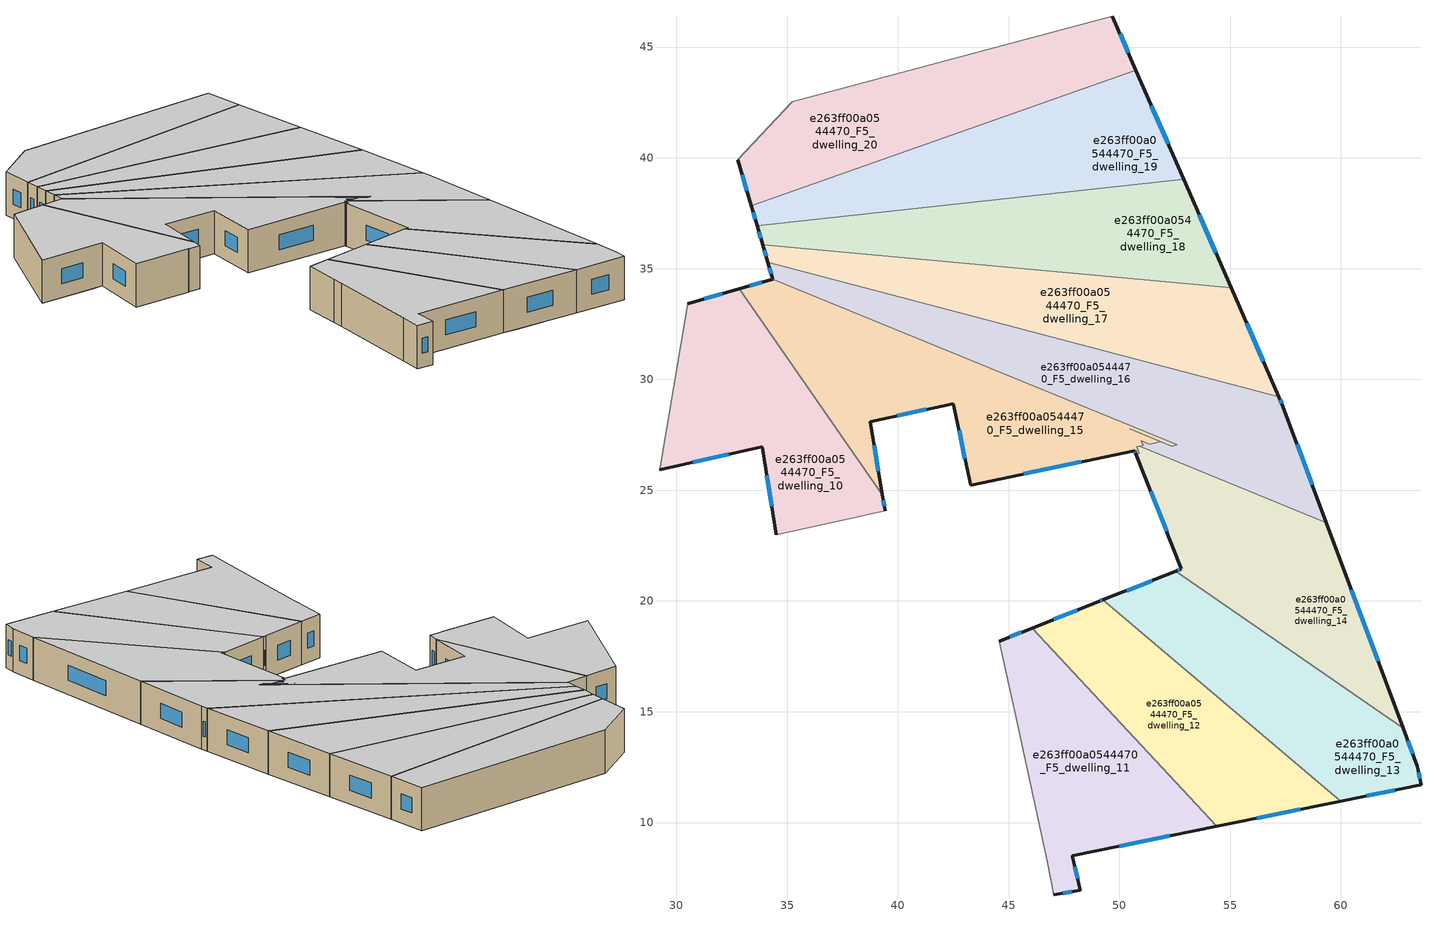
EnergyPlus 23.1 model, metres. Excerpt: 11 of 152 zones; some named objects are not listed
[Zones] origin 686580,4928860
e263ff00a0544470_F5_dwelling_10
 floor to e263ff00a0544470_F4_dwelling_16 (EU_floor_Construction): 36.65,28.6 39.3,24.79 39.42,24.07 38.58,23.88 38.54,23.88 34.51,22.99 33.87,26.97 33.19,26.82 32.97,27.62 z15
 floor to e263ff00a0544470_F4_dwelling_5 (EU_floor_Construction): 32.35,33.94 33.96,27.88 29.37,26.66 30.52,33.41 z15
 floor to e263ff00a0544470_F4_dwelling_4 (EU_floor_Construction): 32.83,34.08 36.65,28.6 33.96,27.88 32.35,33.94 z15
 floor to e263ff00a0544470_F4_dwelling_17 (EU_floor_Construction): 32.97,27.62 33.19,26.82 29.25,25.93 29.37,26.66 z15
 wall outside (EU_wall_Construction): 39.42,24.07 39.3,24.79 / 29.24,25.93 33.87,26.97 34.51,22.99 / 32.83,34.08 30.52,33.41 z15:18
 wall to e263ff00a0544470_F5_dwelling_15 (EU_wall_Construction): 39.3,24.79 32.83,34.08 z15:18
 wall adiabatic (EU_wall_Construction): 34.51,22.99 38.54,23.88 38.59,23.89 39.42,24.07 z15:18
 wall to e263ff00a0544470_F5_dwelling_7 (EU_wall_Construction): 30.52,33.41 29.24,25.93 z15:18
 window (EU_Window_Construction): 39.38,24.3 39.34,24.56 / 34.08,25.68 34.31,24.28 / 30.75,26.27 32.37,26.63 / 32.08,33.86 31.27,33.63 z15.98:17.02
 ceiling to e263ff00a0544470_F6_dwelling_10 (EU_floor_Construction): 39.42,24.07 39.3,24.79 32.83,34.08 30.52,33.41 29.24,25.93 33.87,26.97 34.51,22.99 38.54,23.88 38.59,23.89 z18
e263ff00a0544470_F5_dwelling_11
 floor to e263ff00a0544470_F4_dwelling_15 (EU_floor_Construction): 51.18,13.28 52.21,9.38 47.87,8.5 48.23,6.95 47.05,6.74 46.74,8.26 45.3,14.9 45.12,15.72 44.57,18.19 46.06,18.78 z15
 floor to e263ff00a0544470_F4_dwelling_14 (EU_floor_Construction): 51.18,13.28 54.39,9.83 52.21,9.38 z15
 wall outside (EU_wall_Construction): 46.06,18.78 44.57,18.19 / 47.05,6.74 48.23,6.95 47.87,8.5 54.39,9.83 z15:18
 wall adiabatic (EU_wall_Construction): 44.57,18.19 45.12,15.72 45.3,14.9 46.74,8.26 47.05,6.74 z15:18
 wall to e263ff00a0544470_F5_dwelling_12 (EU_wall_Construction): 54.39,9.83 46.06,18.78 z15:18
 window (EU_Window_Construction): 45.57,18.59 45.06,18.38 / 49.99,8.93 52.27,9.4 / 48.12,7.45 47.99,8 / 47.43,6.81 47.85,6.88 z15.98:17.02
 ceiling to e263ff00a0544470_F6_dwelling_11 (EU_floor_Construction): 54.39,9.83 46.06,18.78 44.57,18.19 45.12,15.72 45.3,14.9 46.74,8.26 47.05,6.74 48.23,6.95 47.87,8.5 z18
e263ff00a0544470_F5_dwelling_12
 floor to e263ff00a0544470_F4_dwelling_14 (EU_floor_Construction): 53.83,16.17 55.46,10.05 54.39,9.83 51.18,13.28 49.41,19.91 z15
 floor to e263ff00a0544470_F4_dwelling_15 (EU_floor_Construction): 49.41,19.91 51.18,13.28 46.06,18.78 49.25,20.04 z15
 floor to e263ff00a0544470_F4_dwelling_13 (EU_floor_Construction): 55.71,14.58 56.84,10.33 55.46,10.05 53.83,16.17 z15
 floor to e263ff00a0544470_F4_dwelling_12 (EU_floor_Construction): 59.68,11.23 59.76,10.92 56.84,10.33 55.71,14.58 z15
 floor to e263ff00a0544470_F4_dwelling_11 (EU_floor_Construction): 59.98,10.97 59.76,10.92 59.68,11.23 z15
 wall outside (EU_wall_Construction): 49.25,20.04 49.09,19.98 46.06,18.78 / 54.39,9.83 59.98,10.97 z15:18
 wall to e263ff00a0544470_F5_dwelling_13 (EU_wall_Construction): 59.98,10.97 49.25,20.04 z15:18
 window (EU_Window_Construction): 49.2,20.02 49.15,20 / 56.21,10.2 58.16,10.6 / 48.11,19.59 47.04,19.17 z15.98:17.02
 ceiling to e263ff00a0544470_F6_dwelling_12 (EU_floor_Construction): 59.98,10.97 49.25,20.04 49.09,19.98 46.06,18.78 54.39,9.83 z18
e263ff00a0544470_F5_dwelling_13
 floor to e263ff00a0544470_F4_dwelling_12 (EU_floor_Construction): 57.98,17.6 59.68,11.23 55.71,14.58 54.22,20.2 z15
 floor to e263ff00a0544470_F4_dwelling_11 (EU_floor_Construction): 62.81,14.26 63.45,12.54 63.61,11.71 59.98,10.97 59.68,11.23 57.98,17.6 z15
 floor to e263ff00a0544470_F4_dwelling_14 (EU_floor_Construction): 52.46,21.31 53.83,16.17 49.41,19.91 49.36,20.09 z15
 floor to e263ff00a0544470_F4_dwelling_15 (EU_floor_Construction): 49.36,20.09 49.41,19.91 49.25,20.04 z15
 floor to e263ff00a0544470_F4_dwelling_13 (EU_floor_Construction): 54.22,20.2 55.71,14.58 53.83,16.17 52.46,21.31 52.55,21.35 z15
 wall outside (EU_wall_Construction): 59.98,10.97 63.61,11.71 63.45,12.54 62.81,14.26 / 52.55,21.35 49.25,20.04 z15:18
 wall to e263ff00a0544470_F5_dwelling_14 (EU_wall_Construction): 62.81,14.26 52.55,21.35 z15:18
 window (EU_Window_Construction): 63.24,13.1 63.02,13.7 / 63.56,11.98 63.51,12.27 / 61.16,11.21 62.43,11.47 / 51.48,20.92 50.32,20.47 z15.98:17.02
 ceiling to e263ff00a0544470_F6_dwelling_13 (EU_floor_Construction): 63.61,11.71 63.45,12.54 62.81,14.26 52.55,21.35 49.25,20.04 59.98,10.97 z18
e263ff00a0544470_F5_dwelling_14
 floor to e263ff00a0544470_F4_dwelling_11 (EU_floor_Construction): 59.35,23.53 62.81,14.26 57.98,17.6 56.04,24.89 z15
 floor to e263ff00a0544470_F4_dwelling_12 (EU_floor_Construction): 56.04,24.89 57.98,17.6 54.22,20.2 52.59,26.3 z15
 floor to e263ff00a0544470_F4_dwelling_13 (EU_floor_Construction): 52.59,26.3 54.22,20.2 52.55,21.35 52.8,21.45 50.74,26.65 50.89,26.68 50.78,26.96 50.91,26.99 z15
 wall outside (EU_wall_Construction): 50.74,26.65 52.8,21.45 52.55,21.35 / 62.81,14.26 59.35,23.53 z15:18
 wall to e263ff00a0544470_F5_dwelling_15 (EU_wall_Construction): 50.91,26.99 50.78,26.96 50.89,26.68 50.74,26.65 z15:18
 wall to e263ff00a0544470_F5_dwelling_16 (EU_wall_Construction): 59.35,23.53 50.91,26.99 z15:18
 window (EU_Window_Construction): 51.41,24.96 52.13,23.14 / 61.68,17.28 60.47,20.51 / 52.72,21.42 52.63,21.38 z15.98:17.02
 ceiling to e263ff00a0544470_F6_dwelling_14 (EU_floor_Construction): 62.81,14.26 59.35,23.53 50.91,26.99 50.78,26.96 50.89,26.68 50.74,26.65 52.8,21.45 52.55,21.35 z18
e263ff00a0544470_F5_dwelling_15
 floor to e263ff00a0544470_F4_dwelling_13 (EU_floor_Construction): 50.46,27.76 51.86,27.19 51.34,27.08 51,27.22 51.07,27.02 50.78,26.96 50.89,26.68 50.74,26.65 50.68,26.79 44.31,25.45 43.02,30.3 44.03,30.57 52.36,27.15 52.4,27 52.36,26.99 z15
 floor to e263ff00a0544470_F4_dwelling_16 (EU_floor_Construction): 44.03,30.57 43.02,30.3 44.31,25.45 43.28,25.23 42.51,28.91 38.75,28.09 39.3,24.79 36.65,28.6 38.74,29.16 38.68,29.4 42.56,30.43 42.63,30.19 z15
 floor to e263ff00a0544470_F4_dwelling_2 (EU_floor_Construction): 44.02,30.57 42.63,30.19 42.34,31.25 z15
 floor to e263ff00a0544470_F4_dwelling_3 (EU_floor_Construction): 42.34,31.25 42.56,30.43 38.68,29.4 37.68,33.17 z15
 floor to e263ff00a0544470_F4_dwelling_4 (EU_floor_Construction): 37.68,33.17 38.74,29.16 36.65,28.6 32.83,34.08 34.35,34.52 34.35,34.53 z15
 floor to e263ff00a0544470_F4_dwelling_12 (EU_floor_Construction): 52.62,27.04 52.4,27 52.36,27.14 z15
 wall outside (EU_wall_Construction): 34.35,34.53 34.35,34.52 32.83,34.08 / 39.3,24.79 38.75,28.09 42.51,28.91 43.28,25.23 50.68,26.79 50.74,26.65 z15:18
 wall to e263ff00a0544470_F5_dwelling_16 (EU_wall_Construction): 52.36,26.99 52.62,27.04 34.35,34.53 / 52.36,26.99 50.46,27.76 / 50.91,26.99 51.07,27.02 51,27.22 51.34,27.08 51.86,27.19 50.46,27.76 z15:18
 window (EU_Window_Construction): 50.7,26.74 50.72,26.69 / 45.69,25.74 48.28,26.28 / 42.76,27.71 43.03,26.43 / 39.98,28.36 41.29,28.64 / 39.13,25.86 38.93,27.02 / 33.86,34.38 33.33,34.22 z15.98:17.02
 ceiling to e263ff00a0544470_F6_dwelling_15 (EU_floor_Construction): 52.36,26.99 52.62,27.04 34.35,34.53 34.35,34.52 32.83,34.08 39.3,24.79 38.75,28.09 42.51,28.91 43.28,25.23 50.68,26.79 50.74,26.65 50.89,26.68 50.78,26.96 51.07,27.02 51,27.22 51.34,27.08 51.86,27.19 50.46,27.76 z18
e263ff00a0544470_F5_dwelling_16
 floor to e263ff00a0544470_F4_dwelling_2 (EU_floor_Construction): 46.28,32.1 46.51,31.23 44.02,30.57 42.34,31.25 41.81,33.27 z15
 floor to e263ff00a0544470_F4_dwelling_11 (EU_floor_Construction): 57.38,28.79 59.35,23.53 56.04,24.89 54.7,29.88 57.19,29.23 z15
 floor to e263ff00a0544470_F4_dwelling_13 (EU_floor_Construction): 51.4,30.75 52.36,27.15 44.03,30.57 48.04,31.63 z15; 52.4,27 52.59,26.3 50.91,26.99 51.07,27.02 51,27.22 51.34,27.08 51.86,27.19 51.23,27.45 52.36,26.99 z15
 floor to e263ff00a0544470_F4_dwelling_12 (EU_floor_Construction): 54.7,29.88 56.04,24.89 52.59,26.3 52.4,27 52.62,27.04 52.36,27.15 51.4,30.75 z15
 floor to e263ff00a0544470_F4_dwelling_1 (EU_floor_Construction): 48.04,31.63 46.51,31.23 46.28,32.1 z15
 floor to e263ff00a0544470_F4_dwelling_3 (EU_floor_Construction): 41.81,33.27 42.34,31.25 37.68,33.17 37.34,34.45 z15
 floor to e263ff00a0544470_F4_dwelling_4 (EU_floor_Construction): 37.34,34.45 37.68,33.17 34.35,34.53 34.13,35.29 z15
 wall outside (EU_wall_Construction): 34.13,35.29 34.35,34.53 / 59.35,23.53 57.38,28.79 57.19,29.23 z15:18
 wall to e263ff00a0544470_F5_dwelling_17 (EU_wall_Construction): 57.19,29.23 34.13,35.29 z15:18
 window (EU_Window_Construction): 34.2,35.04 34.28,34.78 / 57.32,28.93 57.25,29.09 / 58.71,25.24 58.02,27.08 z15.98:17.02
 ceiling to e263ff00a0544470_F6_dwelling_16 (EU_floor_Construction): 59.35,23.53 57.38,28.79 57.19,29.23 34.13,35.29 34.35,34.53 52.62,27.04 52.36,26.99 50.46,27.77 51.86,27.19 51.34,27.08 51,27.22 51.07,27.02 50.91,26.99 z18
e263ff00a0544470_F5_dwelling_17
 floor to e263ff00a0544470_F4_dwelling_3 (EU_floor_Construction): 41.24,35.41 41.81,33.27 37.34,34.45 36.97,35.8 z15
 floor to e263ff00a0544470_F4_dwelling_0 (EU_floor_Construction): 55.05,34.13 55.29,33.57 50.39,32.26 49.76,34.62 z15
 floor to e263ff00a0544470_F4_dwelling_4 (EU_floor_Construction): 36.97,35.8 37.34,34.45 34.13,35.29 33.89,36.09 z15
 floor to e263ff00a0544470_F4_dwelling_1 (EU_floor_Construction): 49.76,34.62 50.39,32.26 48.04,31.63 46.28,32.1 45.5,35.01 z15
 floor adiabatic (EU_floor_Construction): 45.5,35.01 46.28,32.1 41.81,33.27 41.24,35.41 z15; 55.29,33.57 53.83,33.18 54.7,29.88 48.04,31.63 z15
 floor to e263ff00a0544470_F4_dwelling_11 (EU_floor_Construction): 55.29,33.57 57.19,29.23 54.7,29.88 53.83,33.18 z15
 wall outside (EU_wall_Construction): 33.89,36.09 34.13,35.29 / 57.19,29.23 55.05,34.13 z15:18
 wall to e263ff00a0544470_F5_dwelling_18 (EU_wall_Construction): 55.05,34.13 33.89,36.09 z15:18
 window (EU_Window_Construction): 33.97,35.83 34.05,35.55 / 56.49,30.82 55.74,32.53 z15.98:17.02
 ceiling to e263ff00a0544470_F6_dwelling_17 (EU_floor_Construction): 57.19,29.23 55.05,34.13 33.89,36.09 34.13,35.29 z18
e263ff00a0544470_F5_dwelling_18
 floor to e263ff00a0544470_F4_dwelling_0 (EU_floor_Construction): 52.9,39.04 55.05,34.13 49.76,34.62 48.7,38.58 z15
 floor to e263ff00a0544470_F4_dwelling_1 (EU_floor_Construction): 48.7,38.58 49.76,34.62 45.5,35.01 44.67,38.14 z15
 floor to e263ff00a0544470_F4_dwelling_2 (EU_floor_Construction): 44.67,38.14 45.5,35.01 41.24,35.41 40.63,37.69 z15
 floor to e263ff00a0544470_F4_dwelling_3 (EU_floor_Construction): 40.63,37.69 41.24,35.41 36.97,35.8 36.59,37.25 z15
 floor to e263ff00a0544470_F4_dwelling_4 (EU_floor_Construction): 36.59,37.25 36.97,35.8 33.89,36.09 33.65,36.93 z15
 wall outside (EU_wall_Construction): 33.65,36.93 33.89,36.09 / 55.05,34.13 52.9,39.04 z15:18
 wall to e263ff00a0544470_F5_dwelling_19 (EU_wall_Construction): 52.9,39.04 33.65,36.93 z15:18
 window (EU_Window_Construction): 33.73,36.66 33.81,36.36 / 54.35,35.72 53.6,37.44 z15.98:17.02
 ceiling to e263ff00a0544470_F6_dwelling_18 (EU_floor_Construction): 55.05,34.13 52.9,39.04 33.65,36.93 33.89,36.09 z18
e263ff00a0544470_F5_dwelling_19
 floor to e263ff00a0544470_F4_dwelling_1 (EU_floor_Construction): 47.57,42.83 48.7,38.58 44.67,38.14 43.77,41.49 z15
 floor to e263ff00a0544470_F4_dwelling_0 (EU_floor_Construction): 50.75,43.95 52.9,39.04 48.7,38.58 47.57,42.83 z15
 floor to e263ff00a0544470_F4_dwelling_2 (EU_floor_Construction): 43.77,41.49 44.67,38.14 40.63,37.69 39.97,40.15 z15
 floor to e263ff00a0544470_F4_dwelling_4 (EU_floor_Construction): 36.17,38.81 36.59,37.25 33.65,36.93 33.38,37.83 z15
 floor to e263ff00a0544470_F4_dwelling_3 (EU_floor_Construction): 39.97,40.15 40.63,37.69 36.59,37.25 36.17,38.81 z15
 wall outside (EU_wall_Construction): 33.38,37.83 33.65,36.93 / 52.9,39.04 50.75,43.95 z15:18
 wall to e263ff00a0544470_F5_dwelling_20 (EU_wall_Construction): 50.75,43.95 33.38,37.83 z15:18
 window (EU_Window_Construction): 33.47,37.54 33.56,37.22 / 52.2,40.64 51.45,42.35 z15.98:17.02
 ceiling to e263ff00a0544470_F6_dwelling_19 (EU_floor_Construction): 52.9,39.04 50.75,43.95 33.38,37.83 33.65,36.93 z18
e263ff00a0544470_F5_dwelling_20
 floor to e263ff00a0544470_F4_dwelling_4 (EU_floor_Construction): 35.19,42.49 36.17,38.81 33.38,37.83 32.77,39.91 z15
 floor to e263ff00a0544470_F4_dwelling_3 (EU_floor_Construction): 39.06,43.56 39.97,40.15 36.17,38.81 35.19,42.49 35.23,42.54 z15
 floor to e263ff00a0544470_F4_dwelling_0 (EU_floor_Construction): 49.68,46.39 50.75,43.95 47.57,42.83 46.83,45.63 z15
 floor to e263ff00a0544470_F4_dwelling_2 (EU_floor_Construction): 42.94,44.59 43.77,41.49 39.97,40.15 39.06,43.56 z15
 floor to e263ff00a0544470_F4_dwelling_1 (EU_floor_Construction): 46.83,45.63 47.57,42.83 43.77,41.49 42.94,44.59 z15
 wall outside (EU_wall_Construction): 32.77,39.91 33.38,37.83 / 50.75,43.95 49.68,46.39 z15:18
 wall to e263ff00a0544470_F5_dwelling_0 (EU_wall_Construction): 35.23,42.54 32.77,39.91 z15:18
 wall adiabatic (EU_wall_Construction): 49.68,46.39 35.23,42.54 z15:18
 window (EU_Window_Construction): 32.97,39.23 33.18,38.51 / 50.4,44.75 50.03,45.6 z15.98:17.02
 ceiling to e263ff00a0544470_F6_dwelling_20 (EU_floor_Construction): 50.75,43.95 49.68,46.39 35.23,42.54 32.77,39.91 33.38,37.83 z18
[Building]
EU S2 Campaign: North Axis=0; Terrain=City; Solar Distribution=FullExterior
[Site:Location]
Bologna: Latitude=44.5; Longitude=11.25; Time Zone=1; Elevation=37
[SizingPeriod:WeatherFileDays]
AnnualSizingPeriod: Begin Month=1; Begin Day of Month=1; End Month=12; End Day of Month=31; Day of Week for Start Day=Monday; Use Weather File Daylight Saving Period=No; Use Weather File Rain and Snow Indicators=No
[MATERIAL]
EU_InternalMass_Material: Roughness=MediumRough; Thickness=0.1; Conductivity=1; Density=1800; Specific Heat=900; Thermal Absorptance=0.9; Solar Absorptance=0.7; Visible Absorptance=0.7
[MATERIAL:NOMASS] Roughness=MediumRough; Thermal Absorptance=0.9; Solar Absorptance=0.7; Visible Absorptance=0.7
Name | Thermal Resistance
EU_wall_NoMass | 0.905828
EU_floor_NoMass | 0.67114
[WINDOWMATERIAL:SIMPLEGLAZINGSYSTEM]
EU_Window_SimpleGlazing: UFactor=4.52486; Solar Heat Gain Coefficient=0.85; Visible Transmittance=0.85
[CONSTRUCTION]
EU_wall_Construction: EU_wall_NoMass
EU_floor_Construction: EU_floor_NoMass
EU_Window_Construction: EU_Window_SimpleGlazing
EU_InternalMass_Construction: EU_InternalMass_Material
[ZONE] Type=1; Multiplier=1; Ceiling Height=autocalculate; Floor Area=autocalculate; Part of Total Floor Area=Yes
Name | Volume
e263ff00a0544470_F5_dwelling_10 | 166.035
e263ff00a0544470_F5_dwelling_11 | 151.511
e263ff00a0544470_F5_dwelling_12 | 153.279
e263ff00a0544470_F5_dwelling_13 | 161.728
e263ff00a0544470_F5_dwelling_14 | 168.712
e263ff00a0544470_F5_dwelling_15 | 197.116
e263ff00a0544470_F5_dwelling_16 | 191.826
e263ff00a0544470_F5_dwelling_17 | 174.618
e263ff00a0544470_F5_dwelling_18 | 174.612
e263ff00a0544470_F5_dwelling_19 | 174.643
e263ff00a0544470_F5_dwelling_20 | 174.598
[INTERNALMASS] Construction=EU_InternalMass_Construction
Name | Zone or ZoneList | Surface Area
e263ff00a0544470_F5_dwelling_10_EU_InternalMass | e263ff00a0544470_F5_dwelling_10 | 55.3426
e263ff00a0544470_F5_dwelling_11_EU_InternalMass | e263ff00a0544470_F5_dwelling_11 | 50.5046
e263ff00a0544470_F5_dwelling_12_EU_InternalMass | e263ff00a0544470_F5_dwelling_12 | 51.0924
e263ff00a0544470_F5_dwelling_13_EU_InternalMass | e263ff00a0544470_F5_dwelling_13 | 53.908
e263ff00a0544470_F5_dwelling_14_EU_InternalMass | e263ff00a0544470_F5_dwelling_14 | 56.2349
e263ff00a0544470_F5_dwelling_15_EU_InternalMass | e263ff00a0544470_F5_dwelling_15 | 65.7044
e263ff00a0544470_F5_dwelling_16_EU_InternalMass | e263ff00a0544470_F5_dwelling_16 | 63.9426
e263ff00a0544470_F5_dwelling_17_EU_InternalMass | e263ff00a0544470_F5_dwelling_17 | 58.2062
e263ff00a0544470_F5_dwelling_18_EU_InternalMass | e263ff00a0544470_F5_dwelling_18 | 58.2036
e263ff00a0544470_F5_dwelling_19_EU_InternalMass | e263ff00a0544470_F5_dwelling_19 | 58.2146
e263ff00a0544470_F5_dwelling_20_EU_InternalMass | e263ff00a0544470_F5_dwelling_20 | 58.1995
[OTHEREQUIPMENT] Fuel Type=Electricity; Design Level Calculation Method=Watts/Area; Power per Zone Floor Area=1; Fraction Latent=0; Fraction Radiant=0; Fraction Lost=0; Carbon Dioxide Generation Rate=0; EndUse Subcategory=EU_Step8_InternalGains
Name | Zone or ZoneList or Space or SpaceList | Schedule
EU_Step8_InternalGain_e263ff00a0544470_F5_dwelling_10_f000 | e263ff00a0544470_F5_dwelling_10 | EU_Step8_GainSchedule_e263ff00a0544470_F5_dwelling_10_f000
EU_Step8_InternalGain_e263ff00a0544470_F5_dwelling_11_f000 | e263ff00a0544470_F5_dwelling_11 | EU_Step8_GainSchedule_e263ff00a0544470_F5_dwelling_11_f000
EU_Step8_InternalGain_e263ff00a0544470_F5_dwelling_12_f000 | e263ff00a0544470_F5_dwelling_12 | EU_Step8_GainSchedule_e263ff00a0544470_F5_dwelling_12_f000
EU_Step8_InternalGain_e263ff00a0544470_F5_dwelling_13_f000 | e263ff00a0544470_F5_dwelling_13 | EU_Step8_GainSchedule_e263ff00a0544470_F5_dwelling_13_f000
EU_Step8_InternalGain_e263ff00a0544470_F5_dwelling_14_f000 | e263ff00a0544470_F5_dwelling_14 | EU_Step8_GainSchedule_e263ff00a0544470_F5_dwelling_14_f000
EU_Step8_InternalGain_e263ff00a0544470_F5_dwelling_15_f000 | e263ff00a0544470_F5_dwelling_15 | EU_Step8_GainSchedule_e263ff00a0544470_F5_dwelling_15_f000
EU_Step8_InternalGain_e263ff00a0544470_F5_dwelling_16_f000 | e263ff00a0544470_F5_dwelling_16 | EU_Step8_GainSchedule_e263ff00a0544470_F5_dwelling_16_f000
EU_Step8_InternalGain_e263ff00a0544470_F5_dwelling_17_f000 | e263ff00a0544470_F5_dwelling_17 | EU_Step8_GainSchedule_e263ff00a0544470_F5_dwelling_17_f000
EU_Step8_InternalGain_e263ff00a0544470_F5_dwelling_18_f000 | e263ff00a0544470_F5_dwelling_18 | EU_Step8_GainSchedule_e263ff00a0544470_F5_dwelling_18_f000
EU_Step8_InternalGain_e263ff00a0544470_F5_dwelling_19_f000 | e263ff00a0544470_F5_dwelling_19 | EU_Step8_GainSchedule_e263ff00a0544470_F5_dwelling_19_f000
EU_Step8_InternalGain_e263ff00a0544470_F5_dwelling_20_f000 | e263ff00a0544470_F5_dwelling_20 | EU_Step8_GainSchedule_e263ff00a0544470_F5_dwelling_20_f000
[ZONEVENTILATION:DESIGNFLOWRATE] Schedule=EU_AlwaysOn; Design Flow Rate Calculation Method=AirChanges/Hour; Air Changes per Hour=0.73129; Ventilation Type=Natural; Fan Pressure Rise=0; Fan Total Efficiency=1; Constant Term Coefficient=1; Temperature Term Coefficient=0; Velocity Term Coefficient=0; Velocity Squared Term Coefficient=0; Minimum Indoor Temperature=-100; Maximum Indoor Temperature=100; Delta Temperature=-100; Minimum Outdoor Temperature=-100; Maximum Outdoor Temperature=100; Maximum Wind Speed=40
Name | Zone or ZoneList or Space or SpaceList
EU_ConstantAir_e263ff00a0544470_F5_dwelling_10 | e263ff00a0544470_F5_dwelling_10
EU_ConstantAir_e263ff00a0544470_F5_dwelling_11 | e263ff00a0544470_F5_dwelling_11
EU_ConstantAir_e263ff00a0544470_F5_dwelling_12 | e263ff00a0544470_F5_dwelling_12
EU_ConstantAir_e263ff00a0544470_F5_dwelling_13 | e263ff00a0544470_F5_dwelling_13
EU_ConstantAir_e263ff00a0544470_F5_dwelling_14 | e263ff00a0544470_F5_dwelling_14
EU_ConstantAir_e263ff00a0544470_F5_dwelling_15 | e263ff00a0544470_F5_dwelling_15
EU_ConstantAir_e263ff00a0544470_F5_dwelling_16 | e263ff00a0544470_F5_dwelling_16
EU_ConstantAir_e263ff00a0544470_F5_dwelling_17 | e263ff00a0544470_F5_dwelling_17
EU_ConstantAir_e263ff00a0544470_F5_dwelling_18 | e263ff00a0544470_F5_dwelling_18
EU_ConstantAir_e263ff00a0544470_F5_dwelling_19 | e263ff00a0544470_F5_dwelling_19
EU_ConstantAir_e263ff00a0544470_F5_dwelling_20 | e263ff00a0544470_F5_dwelling_20
[HVACTEMPLATE:ZONE:IDEALLOADSAIRSYSTEM] System Availability Schedule=EU_AlwaysOn; Maximum Heating Supply Air Temperature=50; Minimum Cooling Supply Air Temperature=13; Maximum Heating Supply Air Humidity Ratio=0.0156; Minimum Cooling Supply Air Humidity Ratio=0.0077; Heating Limit=NoLimit; Cooling Limit=NoLimit; Heating Availability Schedule=EU_AlwaysOn; Cooling Availability Schedule=EU_CoolingOff; Dehumidification Control Type=ConstantSensibleHeatRatio; Cooling Sensible Heat Ratio=0.7; Dehumidification Setpoint=60; Humidification Control Type=None; Humidification Setpoint=30; Outdoor Air Method=None; Outdoor Air Flow Rate per Person=0.00944; Outdoor Air Flow Rate per Zone Floor Area=0; Outdoor Air Flow Rate per Zone=0; Demand Controlled Ventilation Type=None; Outdoor Air Economizer Type=NoEconomizer; Heat Recovery Type=None; Sensible Heat Recovery Effectiveness=0.7; Latent Heat Recovery Effectiveness=0.65
Name | Template Thermostat
e263ff00a0544470_F5_dwelling_10 | EU_HeatOnly_e263ff00a0544470_F5_dwelling_10
e263ff00a0544470_F5_dwelling_11 | EU_HeatOnly_e263ff00a0544470_F5_dwelling_11
e263ff00a0544470_F5_dwelling_12 | EU_HeatOnly_e263ff00a0544470_F5_dwelling_12
e263ff00a0544470_F5_dwelling_13 | EU_HeatOnly_e263ff00a0544470_F5_dwelling_13
e263ff00a0544470_F5_dwelling_14 | EU_HeatOnly_e263ff00a0544470_F5_dwelling_14
e263ff00a0544470_F5_dwelling_15 | EU_HeatOnly_e263ff00a0544470_F5_dwelling_15
e263ff00a0544470_F5_dwelling_16 | EU_HeatOnly_e263ff00a0544470_F5_dwelling_16
e263ff00a0544470_F5_dwelling_17 | EU_HeatOnly_e263ff00a0544470_F5_dwelling_17
e263ff00a0544470_F5_dwelling_18 | EU_HeatOnly_e263ff00a0544470_F5_dwelling_18
e263ff00a0544470_F5_dwelling_19 | EU_HeatOnly_e263ff00a0544470_F5_dwelling_19
e263ff00a0544470_F5_dwelling_20 | EU_HeatOnly_e263ff00a0544470_F5_dwelling_20
[SIZING:ZONE] Zone Cooling Design Supply Air Temperature Input Method=SupplyAirTemperature; Zone Cooling Design Supply Air Temperature=13; Zone Heating Design Supply Air Temperature Input Method=SupplyAirTemperature; Zone Heating Design Supply Air Temperature=50; Zone Cooling Design Supply Air Humidity Ratio=0.008; Zone Heating Design Supply Air Humidity Ratio=0.008; Cooling Design Air Flow Method=DesignDay; Cooling Design Air Flow Rate=0; Cooling Minimum Air Flow per Zone Floor Area=0.000762; Cooling Minimum Air Flow=0; Cooling Minimum Air Flow Fraction=0.2; Heating Design Air Flow Method=DesignDay; Heating Design Air Flow Rate=0; Heating Maximum Air Flow per Zone Floor Area=0.002032; Heating Maximum Air Flow=0.141576; Heating Maximum Air Flow Fraction=0.3; Account for Dedicated Outdoor Air System=No; Dedicated Outdoor Air System Control Strategy=NeutralSupplyAir; Dedicated Outdoor Air Low Setpoint Temperature for Design=autosize; Dedicated Outdoor Air High Setpoint Temperature for Design=autosize; Zone Load Sizing Method=Sensible Load Only No Latent Load; Zone Latent Cooling Design Supply Air Humidity Ratio Input Method=HumidityRatioDifference; Zone Cooling Design Supply Air Humidity Ratio Difference=0.005; Zone Latent Heating Design Supply Air Humidity Ratio Input Method=HumidityRatioDifference; Zone Humidification Design Supply Air Humidity Ratio Difference=0.005
e263ff00a0544470_F5_dwelling_10; e263ff00a0544470_F5_dwelling_11; e263ff00a0544470_F5_dwelling_12; e263ff00a0544470_F5_dwelling_13; e263ff00a0544470_F5_dwelling_14; e263ff00a0544470_F5_dwelling_15; e263ff00a0544470_F5_dwelling_16; e263ff00a0544470_F5_dwelling_17; e263ff00a0544470_F5_dwelling_18; e263ff00a0544470_F5_dwelling_19; e263ff00a0544470_F5_dwelling_20
[SCHEDULE:CONSTANT]
Name | Hourly Value
EU_AlwaysOn | 1
EU_CoolingOff | 0
[SCHEDULE:FILE] Column Number=1; Rows to Skip at Top=0; Number of Hours of Data=8760; Column Separator=Comma; Interpolate to Timestep=No; Minutes per Item=60; Adjust Schedule for Daylight Savings=Yes
Name | File
EU_Step8_GainSchedule_e263ff00a0544470_F5_dwelling_10_f000 | ../../schedules/e263ff00a0544470/e263ff00a0544470_F5_dwelling_10_f000_gain.csv
EU_Step8_GainSchedule_e263ff00a0544470_F5_dwelling_11_f000 | ../../schedules/e263ff00a0544470/e263ff00a0544470_F5_dwelling_11_f000_gain.csv
EU_Step8_GainSchedule_e263ff00a0544470_F5_dwelling_12_f000 | ../../schedules/e263ff00a0544470/e263ff00a0544470_F5_dwelling_12_f000_gain.csv
EU_Step8_GainSchedule_e263ff00a0544470_F5_dwelling_13_f000 | ../../schedules/e263ff00a0544470/e263ff00a0544470_F5_dwelling_13_f000_gain.csv
EU_Step8_GainSchedule_e263ff00a0544470_F5_dwelling_14_f000 | ../../schedules/e263ff00a0544470/e263ff00a0544470_F5_dwelling_14_f000_gain.csv
EU_Step8_GainSchedule_e263ff00a0544470_F5_dwelling_15_f000 | ../../schedules/e263ff00a0544470/e263ff00a0544470_F5_dwelling_15_f000_gain.csv
EU_Step8_GainSchedule_e263ff00a0544470_F5_dwelling_16_f000 | ../../schedules/e263ff00a0544470/e263ff00a0544470_F5_dwelling_16_f000_gain.csv
EU_Step8_GainSchedule_e263ff00a0544470_F5_dwelling_17_f000 | ../../schedules/e263ff00a0544470/e263ff00a0544470_F5_dwelling_17_f000_gain.csv
EU_Step8_GainSchedule_e263ff00a0544470_F5_dwelling_18_f000 | ../../schedules/e263ff00a0544470/e263ff00a0544470_F5_dwelling_18_f000_gain.csv
EU_Step8_GainSchedule_e263ff00a0544470_F5_dwelling_19_f000 | ../../schedules/e263ff00a0544470/e263ff00a0544470_F5_dwelling_19_f000_gain.csv
EU_Step8_GainSchedule_e263ff00a0544470_F5_dwelling_20_f000 | ../../schedules/e263ff00a0544470/e263ff00a0544470_F5_dwelling_20_f000_gain.csv
